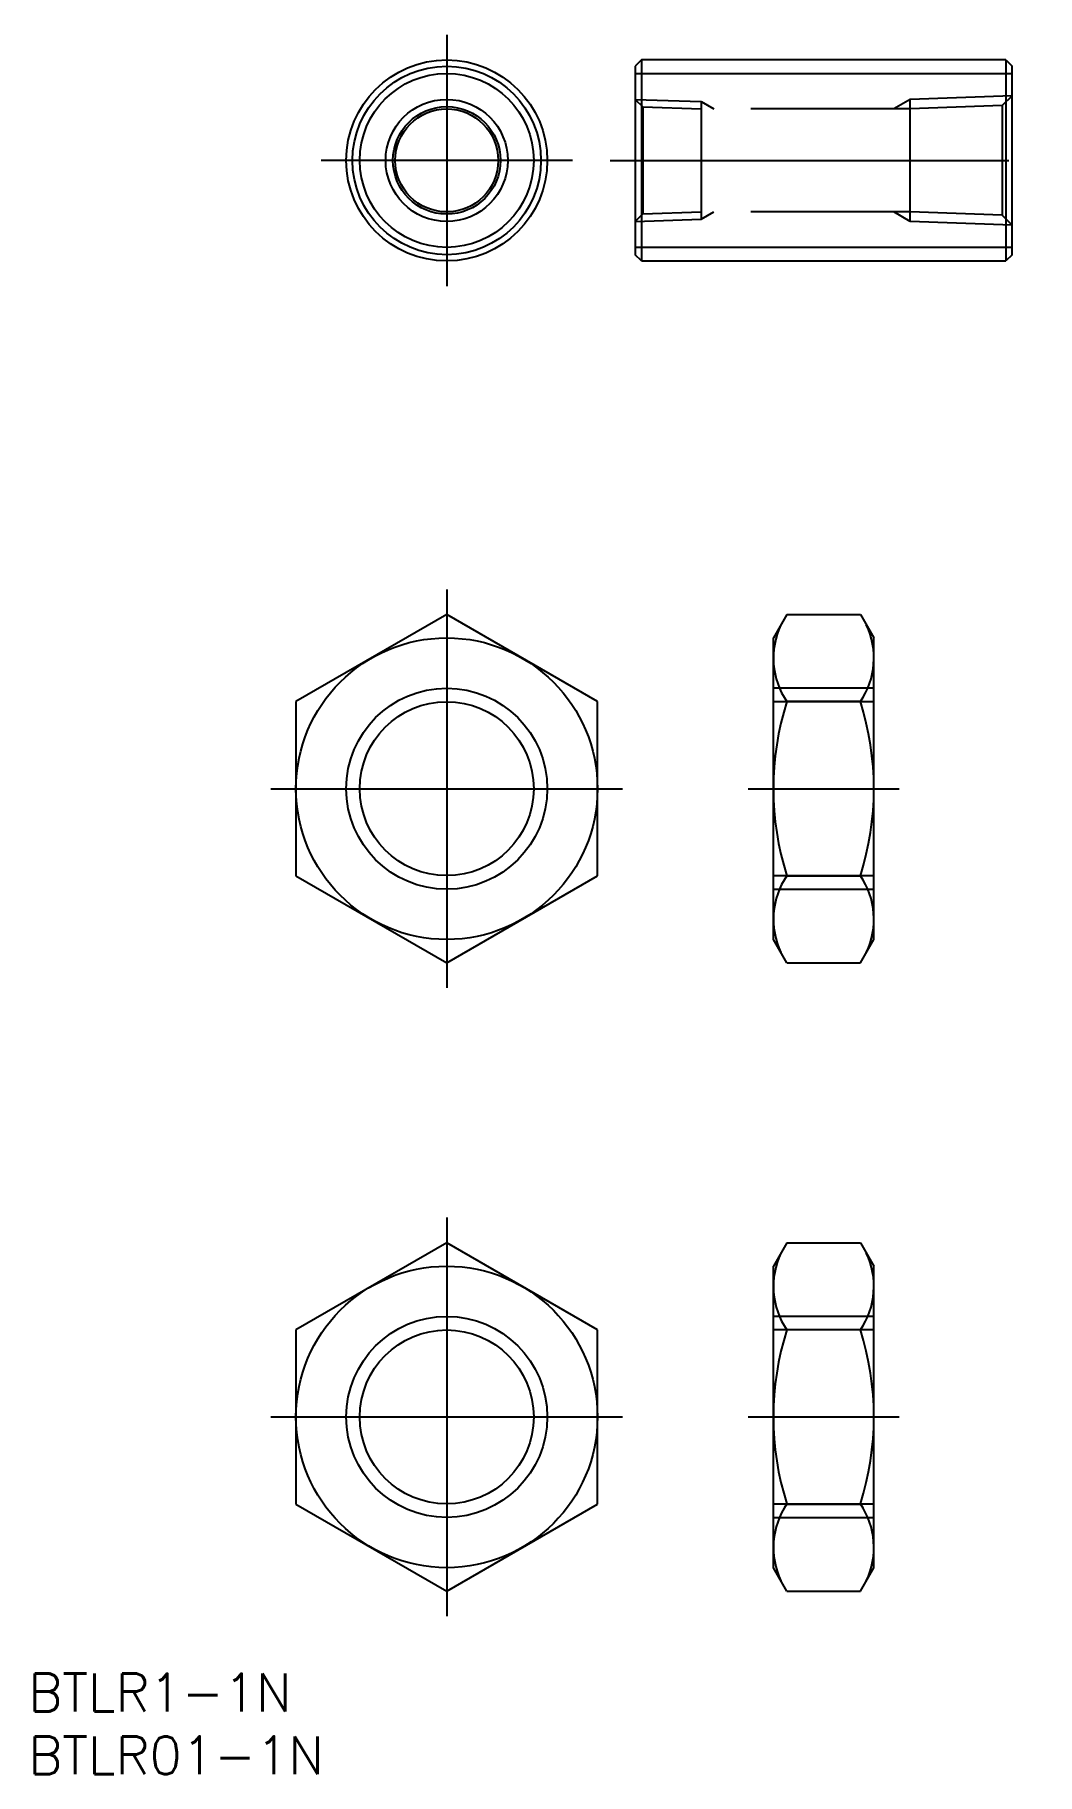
# Model space of a CAD drawing. Extents: x -33 to 47, y -128 to 10.
import ezdxf

# ---------------------------------------------------------------- set-up
doc = ezdxf.new("R2010")
doc.units = 0
doc.linetypes.add('CENTER', pattern=[50.8, 31.75, -6.35, 6.35, -6.35])
doc.linetypes.add('DASHED', pattern=[19.05, 12.7, -6.35])
doc.layers.get('0').update_dxf_attribs({"linetype": 'CONTINUOUS'})
doc.layers.add('CENTER', color=1, linetype='CENTER')
doc.styles.get("Standard").update_dxf_attribs({"font": 'txt.shx', "height": 3, "bigfont": 'bigfont.shx'})

msp = doc.modelspace()

# ---------------------------------------------------------------- linework, layer by layer
at = {"color": 7, "linetype": 'CONTINUOUS'}
for p, q in [((15.5, 8), (15, 7.5)), ((15, 7.5), (15, -7.5)), ((44.5, 8), (15.5, 8)), ((15.5, 8), (15.5, -8)), ((44.5, 8), (44.5, -8)), ((44.5, 8), (45, 7.5)), ((45, -7.5), (45, 7.5)), ((15.5, -8), (15, -7.5)), ((15.5, -8), (44.5, -8)), ((45, -7.5), (44.5, -8)), ((0, -36.14), (-12, -43.07)), ((12, -43.07), (0, -36.14)), ((27.07, -36.14), (26, -38)), ((27.07, -36.14), (32.93, -36.14)), ((32.93, -36.14), (34, -38)), ((26, -62), (26, -38)), ((34, -62), (34, -38)), ((-12, -43.07), (-12, -56.93)), ((12, -56.93), (12, -43.07)), ((32.93, -43.07), (27.07, -43.07)), ((-12, -56.93), (0, -63.86)), ((0, -63.86), (12, -56.93)), ((27.07, -56.93), (32.93, -56.93)), ((27.07, -63.86), (26, -62)), ((32.93, -63.86), (34, -62)), ((27.07, -63.86), (32.93, -63.86)), ((0, -86.14), (-12, -93.07)), ((12, -93.07), (0, -86.14)), ((27.07, -86.14), (26, -88)), ((27.07, -86.14), (32.93, -86.14)), ((32.93, -86.14), (34, -88)), ((26, -112), (26, -88)), ((34, -112), (34, -88)), ((-12, -93.07), (-12, -106.93)), ((12, -106.93), (12, -93.07)), ((32.93, -93.07), (27.07, -93.07)), ((-12, -106.93), (0, -113.86)), ((0, -113.86), (12, -106.93)), ((27.07, -106.93), (32.93, -106.93)), ((27.07, -113.86), (26, -112)), ((32.93, -113.86), (34, -112)), ((27.07, -113.86), (32.93, -113.86))]:
    msp.add_line(p, q, dxfattribs=at)
at = {"color": 3, "linetype": 'CONTINUOUS'}
for p, q in [((15, 6.92), (45, 6.92)), ((45, -6.92), (15, -6.92))]:
    msp.add_line(p, q, dxfattribs=at)
at = {"color": 3, "linetype": 'DASHED'}
for p, q in [((15, 4.86), (20.24, 4.68)), ((15, 4.86), (15.6, 4.26)), ((15.6, 4.26), (20.24, 4.1)), ((15.6, 4.26), (15.6, -4.26)), ((20.24, 4.68), (20.24, -4.68)), ((20.24, 4.68), (21.25, 4.1)), ((36.9, 4.85), (35.59, 4.1)), ((45, 5.14), (36.9, 4.85)), ((36.9, -4.85), (36.9, 4.85)), ((44.22, 4.36), (36.9, 4.1)), ((45, 5.14), (44.22, 4.36)), ((44.22, 4.36), (44.22, -4.36)), ((36.9, 4.1), (20.24, 4.1)), ((15.6, -4.26), (20.24, -4.1)), ((20.24, -4.68), (21.25, -4.1)), ((36.9, -4.1), (20.24, -4.1)), ((36.9, -4.85), (35.59, -4.1)), ((44.22, -4.36), (36.9, -4.1)), ((15, -4.86), (15.6, -4.26)), ((15, -4.86), (20.24, -4.68)), ((45, -5.14), (36.9, -4.85)), ((45, -5.14), (44.22, -4.36)), ((34, -42), (26, -42)), ((34, -43.08), (26, -43.08)), ((26, -56.92), (34, -56.92)), ((26, -58), (34, -58)), ((34, -92), (26, -92)), ((34, -93.08), (26, -93.08)), ((26, -106.92), (34, -106.92)), ((26, -108), (34, -108))]:
    msp.add_line(p, q, dxfattribs=at)
at = {"color": 7, "linetype": 'CONTINUOUS'}
for centre, radius in [((0, 0), 8), ((0, 0), 7.5), ((0, 0), 4.28), ((0, 0), 4.1), ((0, -50), 12), ((0, -50), 6.92), ((0, -100), 12), ((0, -100), 6.92)]:
    msp.add_circle(centre, radius, dxfattribs=at)
at = {"color": 3, "linetype": 'CONTINUOUS'}
for centre, radius in [((0, 0), 6.92), ((0, 0), 4.86), ((0, -50), 8), ((0, -100), 8)]:
    msp.add_circle(centre, radius, dxfattribs=at)
at = {"color": 7, "linetype": 'CONTINUOUS'}
for centre, radius, start, end in [((32.13, -39.61), 6.13, 154.3842, 214.3842), ((27.87, -39.61), 6.13, 325.6158, 25.6158), ((48.93, -50), 22.93, 162.412, 197.588), ((11.07, -50), 22.93, 342.412, 17.588), ((32.13, -60.39), 6.13, 145.6158, 205.6158), ((27.87, -60.39), 6.13, 334.3842, 34.3842), ((32.13, -89.61), 6.13, 154.3842, 214.3842), ((27.87, -89.61), 6.13, 325.6158, 25.6158), ((48.93, -100), 22.93, 162.412, 197.588), ((11.07, -100), 22.93, 342.412, 17.588), ((32.13, -110.39), 6.13, 145.6158, 205.6158), ((27.87, -110.39), 6.13, 334.3842, 34.3842)]:
    msp.add_arc(centre, radius, start, end, dxfattribs=at)
at = {"layer": 'CENTER', "color": 1, "linetype": 'CENTER'}
for p, q in [((0, 10), (0, -10)), ((10, 0), (-10, 0)), ((13, 0), (47, 0)), ((0, -34.14), (0, -65.86)), ((-14, -50), (14, -50)), ((24, -50), (36, -50)), ((0, -84.14), (0, -115.86)), ((-14, -100), (14, -100)), ((24, -100), (36, -100))]:
    msp.add_line(p, q, dxfattribs=at)

# ---------------------------------------------------------------- texts
at = {"color": 7, "linetype": 'CONTINUOUS'}
for s, p in [('BTLR1-1N', (-33.3, -123.43)), ('BTLR01-1N', (-33.3, -128.43))]:
    msp.add_text(s, height=3, dxfattribs=at).set_placement(p)

doc.saveas('drawing.dxf')
